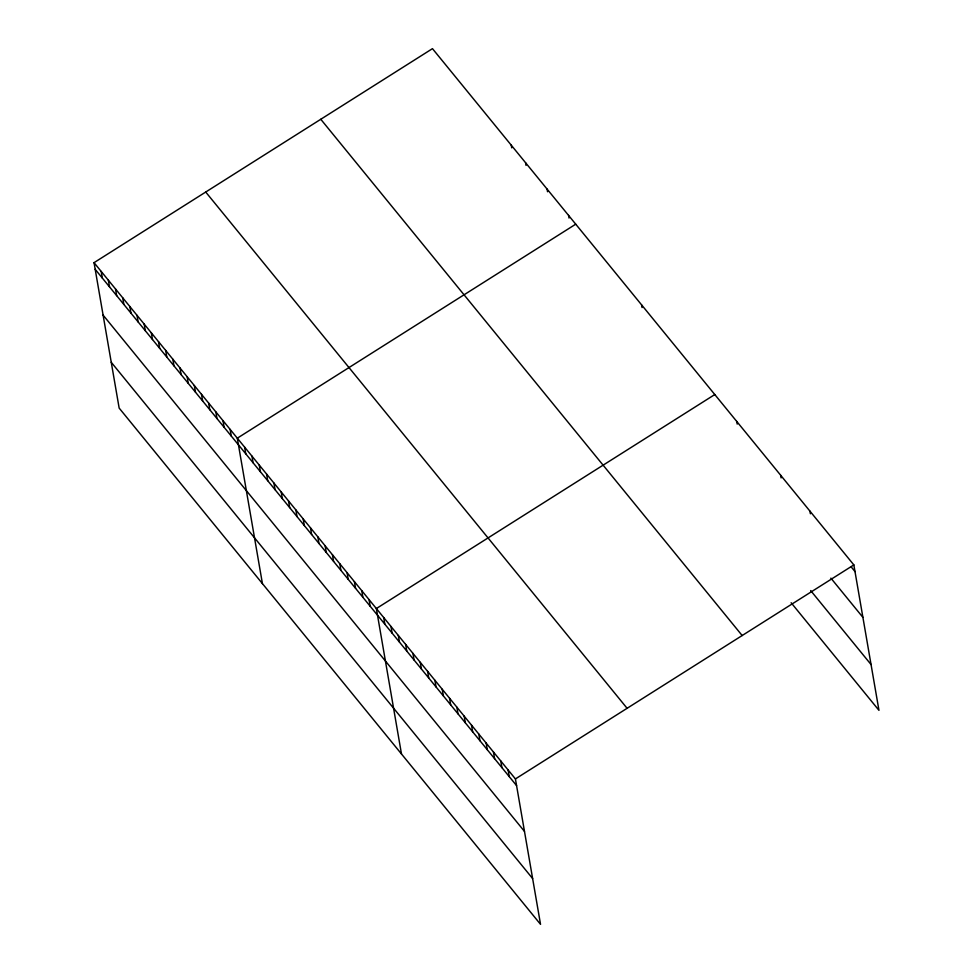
<?xml version="1.0" encoding="UTF-8"?>
<svg xmlns="http://www.w3.org/2000/svg" width="973" height="973" viewBox="0 0 973 973"><rect width="100%" height="100%" fill="white"/><g stroke="black" fill="none" stroke-linecap="round" stroke-linejoin="round"><path stroke-width="1.46" d="M94.04 262.661L515.422 778.923L540.538 924.35L119.156 408.088L94.04 262.661L432.462 48.65L853.844 564.912L878.96 710.339L791.134 602.737M575.736 224.179L237.303 438.191L262.43 583.618M714.79 394.551L376.356 608.551L401.484 753.978M515.422 778.923L853.844 564.912M851.339 567.089L854.999 571.577M830.881 578.132L862.905 617.369M810.679 590.575L871.054 664.547M320.786 119.278L742.168 635.539M205.717 192.034L627.099 708.295M95.184 269.314L516.566 785.588M103.102 315.118L524.471 831.38M111.25 362.297L532.632 878.558M809.937 511.117L810.387 513.78M780.662 475.25L781.112 477.913M736.743 421.443L737.206 424.106M641.596 304.877L642.058 307.541M568.573 215.398L569.035 218.061M547.081 189.078L547.544 191.742M525.59 162.746L526.052 165.41M511.263 145.196L511.725 147.86M508.101 769.959L509.244 776.612M500.779 760.983L501.934 767.648M493.457 752.02L494.612 758.685M486.147 743.056L487.291 749.721M478.825 734.092L479.969 740.745M471.504 725.116L472.659 731.781M464.182 716.152L465.337 722.817M456.872 707.189L458.015 713.854M449.55 698.225L450.694 704.878M442.229 689.261L443.384 695.914M434.907 680.285L436.062 686.95M427.597 671.321L428.74 677.986M420.275 662.358L421.418 669.01M412.953 653.394L414.109 660.047M405.632 644.418L406.787 651.083M398.322 635.454L399.465 642.119M391 626.49L392.143 633.155M383.678 617.527L384.834 624.18M369.047 599.587L370.19 606.252M361.725 590.623L362.868 597.288M354.403 581.659L355.559 588.312M347.081 572.683L348.237 579.349M339.772 563.72L340.915 570.385M332.45 554.756L333.593 561.421M325.128 545.792L326.283 552.445M317.806 536.816L318.962 543.481M310.496 527.853L311.64 534.518M303.175 518.889L304.33 525.554M295.853 509.925L297.008 516.578M288.531 500.961L289.686 507.614M281.221 491.985L282.365 498.65M273.899 483.022L275.055 489.687M266.578 474.058L267.733 480.711M259.256 465.094L260.411 471.747M251.946 456.118L253.089 462.783M244.624 447.154L245.78 453.819M230.139 429.409L231.294 436.074M222.975 420.64L224.131 427.293M215.811 411.859L216.967 418.524M208.648 403.077L209.803 409.742M201.484 394.308L202.639 400.961M194.32 385.527L195.476 392.192M187.157 376.758L188.312 383.411M179.993 367.976L181.148 374.641M172.829 359.195L173.985 365.86M165.665 350.426L166.821 357.079M158.502 341.645L159.657 348.31M151.338 332.875L152.493 339.528M144.174 324.094L145.33 330.759M137.011 315.313L138.166 321.978M129.847 306.544L131.002 313.197M122.695 297.762L123.839 304.427M115.532 288.993L116.675 295.646M108.368 280.212L109.511 286.877M101.204 271.431L102.347 278.096"/></g></svg>
